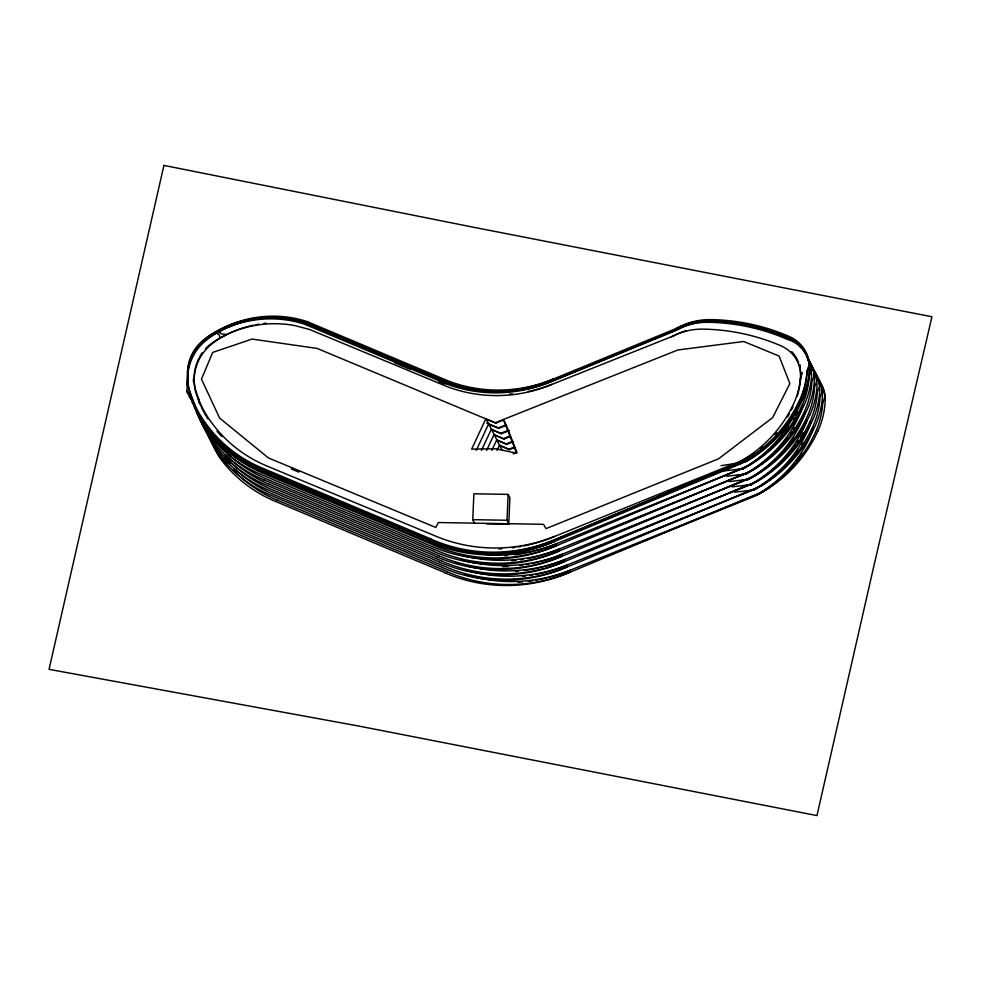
<?xml version="1.0" encoding="UTF-8"?>
<svg xmlns="http://www.w3.org/2000/svg" width="981" height="981" viewBox="0 0 981 981"><rect width="100%" height="100%" fill="white"/><g stroke="black" fill="none" stroke-linecap="round" stroke-linejoin="round"><path stroke-width="1.47" d="M191.749 398.789L191.749 401.707L194.079 405.435M194.459 404.098L194.446 407.017L196.789 410.745M474.522 523.143L472.756 519.672L473.884 493.799L508.133 494.375L509.899 497.845L508.771 523.719M486.711 523.879L509.041 524.246L507.005 520.249L508.133 494.375M797.161 396.263A77.891 75.476 -27 0 0 800.435 379.635L800.594 377.219A34.225 33.158 -27 0 0 799.601 367.458L798.62 364.331A34.225 33.158 -27 0 0 780.986 345.827A206.721 200.308 -27 0 0 703.144 329.125A63.238 61.276 -27 0 0 671.458 336.802M186.93 384.932L187.629 377.648A43.005 41.864 -24.5 0 1 199.879 344.834L202.846 342.111A75.157 72.827 -27 0 1 214.165 334.153L221.24 330.401A109.529 106.132 -27 0 1 305.741 324.588M799.601 367.458L799.969 364.589M802.041 372.67L800.435 377.992A77.891 75.476 -27 0 1 793.641 403.706A125.862 121.963 -27 0 1 740.655 461.168M800.435 379.635L801.244 376.974M822.74 402.737L825.021 396.815L824.641 394.019A32.9 31.907 -20.7 0 0 820.03 382.578M193.232 379.843L194.14 377.55M193.232 381.486L194.14 379.193M801.722 372.792L800.594 375.576A34.225 33.158 -27 0 0 799.601 365.815M800.594 377.219L801.722 374.448M292.068 467.778L291.48 469.077L298.776 472.106L299.364 470.806M476.226 450.438L488.673 423.853M481.426 450.426L491.383 429.151L501.328 433.712L509.102 430.61M486.613 450.414L494.081 434.46L504.038 439.022L510.512 436.435M491.812 450.402L496.791 439.77L506.748 444.319L513.222 441.744M496.999 450.402L499.488 445.08L509.446 449.629L514.633 447.569M205.434 348.635A46.634 45.187 -27 0 1 208.769 345.606A72.484 70.24 -27 0 1 219.805 338.04L226.709 334.484A109.161 105.776 -27 0 1 294.582 325.545L309.395 329.408L447.508 386.772A140.136 135.795 -27 0 0 549.532 385.374L673.849 335.76A63.238 61.276 -27 0 1 686.565 330.597M747.755 459.059L554.768 539.697A154.973 150.167 -27 0 1 431.53 539.354M552.377 540.739L745.364 460.089A132.472 128.364 -27 0 0 799.748 399.77A83.434 80.847 -27 0 0 807.093 370.389L809.362 364.429L808.982 361.646A33.011 32.005 -23.8 0 0 805.941 352.866L802.532 347.715L798.166 343.375A31.404 30.448 -23.8 0 0 787.265 337.709A205.863 199.474 -27 0 0 707.853 320.664A63.912 61.938 -27 0 0 675.468 328.868M747.755 460.702L552.377 542.383A154.973 150.167 -27 0 1 429.138 542.039L258.984 470.353M554.498 546.54L749.889 464.896A132.472 128.364 -27 0 0 804.273 404.577M559.906 557.159L755.296 475.515M760.704 486.122L565.314 567.766A154.973 150.167 -27 0 1 442.075 567.435M568.024 573.076L763.414 491.432M705.278 477.257L708.098 476.092M710.931 474.939L740.655 462.811A125.862 121.963 -27 0 0 746.345 459.378M594.756 528.759L598.999 527.03M604.664 524.712L607.484 523.56M615.982 520.089L743.365 468.121A125.862 121.963 -27 0 0 795.787 411.848M603.119 531.751L607.362 530.022M610.194 528.869L614.437 527.14M617.27 525.975L631.421 520.2M634.253 519.047L746.063 473.431A125.862 121.963 -27 0 0 799.049 415.969A77.891 75.476 -27 0 0 802.568 406.87M597.331 540.531L601.574 538.79M604.406 537.637L608.649 535.908M611.482 534.755L615.725 533.026M621.39 530.709L625.633 528.98M628.465 527.827L748.773 478.74A125.862 121.963 -27 0 0 801.747 421.278A77.891 75.476 -27 0 0 805.266 412.179M598.618 546.417L602.861 544.676M619.845 537.747L641.083 529.09M643.904 527.937L751.471 484.05A125.862 121.963 -27 0 0 804.457 426.576A77.891 75.476 -27 0 0 807.204 419.794M614.057 546.527L618.312 544.786M621.132 543.633L628.22 540.752M631.041 539.599L635.296 537.858M638.128 536.705L754.181 489.36A125.862 121.963 -27 0 0 807.155 431.885A77.891 75.476 -27 0 0 810.686 422.799M667.926 492.168L743.046 461.769M658.447 496.079L661.28 494.927M668.368 492.057L740.925 463.339A125.862 121.963 -27 0 0 744.358 461.315M685.645 485.705L689.901 483.989M695.566 481.696L699.821 479.979M702.654 478.826L706.909 477.109M709.741 475.957L716.829 473.1M719.662 471.947L740.925 463.339L736.473 463.952M601.243 558.275L605.498 556.558M608.33 555.405L615.418 552.536M618.251 551.396L622.506 549.679M625.338 548.526L757.148 495.197A125.862 121.963 -27 0 0 777.737 480.641M495.65 422.566L677.859 349.972L743.684 341.486L779.073 356.054L789.877 383.608L772.636 417.612L718.558 458.814L545.988 528.636L543.511 524.308L438.335 522.53L435.785 527.471L268.463 457.968L219.621 418.078L201.473 379.156L212.681 352.412L252.068 339.083L317.108 348.414L495.92 423.093L503.694 420.003M486.686 423.019L498.36 427.875L506.135 424.773L516.582 451.493M488.943 424.381L498.63 428.403L506.404 425.3M501.058 433.173L508.832 430.083M503.768 438.482L510.243 435.907M506.466 443.792L512.953 441.217M509.176 449.102L514.363 447.042M513.173 453.896L517.061 452.351M737.97 463.89L740.925 463.339M737.712 469.74L743.635 468.648A125.862 121.963 -27 0 0 770.073 448.709M737.467 475.589L746.333 473.958A125.862 121.963 -27 0 0 767.927 458.544M741.648 480.629L749.043 479.268A125.862 121.963 -27 0 0 775.481 459.329M745.83 485.669L751.74 484.577A125.862 121.963 -27 0 0 777.234 465.558M747.056 491.248L754.45 489.887A125.862 121.963 -27 0 0 760.14 486.441M721.109 465.644L740.655 462.811M723.806 470.954L743.635 468.648L740.667 469.065M726.516 476.263L746.333 473.958L741.881 474.571M729.214 481.573L749.043 479.268L744.591 479.881M731.924 486.883L751.74 484.577L745.805 485.399M734.622 492.192L754.45 489.887L749.999 490.5M729.055 464.982L732.022 464.565M472.756 519.672L507.005 520.249M226.709 334.484L221.522 333.945L218.751 331.946L223.619 329.358A109.529 106.132 -27 0 1 308.132 323.546L448.808 382.811M413.246 368.868L417.477 370.622M434.387 377.648L438.617 379.402M441.425 380.567L445.656 382.32M394.926 362.896L410.426 369.334M439.047 381.609L444.687 383.951M486.245 419.071L495.92 423.093M491.653 429.69L501.328 433.712M494.35 435L504.038 439.022M497.06 440.31L506.748 444.319M499.758 445.607L509.446 449.629M308.095 321.976L448.808 381.168A140.357 136.003 -27 0 0 553.002 379.12M305.716 323.019L446.416 382.198M305.716 324.662L446.416 383.853M431.579 539.256L261.363 467.667A137.303 133.048 -27 0 1 206.206 423.976A109.897 106.5 -27 0 1 192.816 400.04L189.308 389.555A49.504 47.971 -27 0 1 187.629 375.993A43.005 41.864 -24.5 0 1 199.879 343.191L202.846 340.468A75.157 72.827 -27 0 1 214.165 332.51L221.228 328.758A109.529 106.132 -27 0 1 305.741 322.933M431.579 540.899L261.363 469.31A137.303 133.048 -27 0 1 206.206 425.619A109.897 106.5 -27 0 1 192.816 401.683L189.308 391.211A49.504 47.971 -27 0 1 187.629 377.648A49.761 48.216 -27 0 1 201.804 344.233L205.225 341.069A75.157 72.827 -27 0 1 216.556 333.111L219.376 335.061L219.805 338.04M258.984 468.697L429.188 540.286M433.712 545.093L263.509 473.504A137.303 133.048 -27 0 1 223.95 447.655M263.803 479.819L434.007 551.408M268.917 484.124L439.12 555.712M436.717 556.705L266.513 485.117A137.303 133.048 -27 0 1 211.344 441.425A120.185 115.893 -9.5 0 1 203.901 426.71M441.83 561.022L271.614 489.433A137.303 133.048 -27 0 1 224.833 456.128M439.427 562.015L269.211 490.426A137.303 133.048 -27 0 1 214.054 446.735M442.124 567.325L271.921 495.736A137.303 133.048 -27 0 1 216.752 452.045A120.185 115.893 -9.5 0 1 208.745 435.932M277.034 500.04L447.238 571.629M444.834 572.634L274.631 501.046A137.303 133.048 -27 0 1 219.462 457.354A120.185 115.893 -9.5 0 1 212.019 442.627M218.432 332.767L216.556 331.468A75.157 72.827 -27 0 0 205.225 339.426L201.804 342.602A49.761 48.216 -27 0 0 187.641 375.993L186.917 392.241L192.276 400.199L193.723 404.871A120.455 116.531 -17.9 0 0 203.79 426.674M220.602 331.639L218.751 330.303L223.619 327.715A109.529 106.132 -27 0 1 308.132 321.903M808.847 361.731L810.294 363.46M807.976 359.696L809.202 361.351A32.9 31.907 -20.7 0 1 813.825 372.792L814.205 375.576L811.925 381.499A83.434 80.847 -27 0 1 804.641 410.916A132.472 128.364 -27 0 1 750.22 471.26M806.774 355.637L811.912 366.661A32.9 31.907 -20.7 0 1 816.523 378.102L816.903 380.886L814.622 386.808A83.434 80.847 -27 0 1 807.351 416.226A132.472 128.364 -27 0 1 752.93 476.57M815.481 374.791L817.32 377.28A32.9 31.907 -20.7 0 1 821.931 388.721L822.311 391.505L820.03 397.428A83.434 80.847 -27 0 1 812.759 426.833M193.907 403.731L189.039 396.398M807.584 358.151C812.378 364.515 814.745 372.559 814.328 380.505A83.434 80.847 -27 0 1 807.044 409.911A132.472 128.364 -27 0 1 752.635 470.267L557.208 551.849A154.973 150.167 -27 0 1 433.97 551.506M810.919 364.392L816.069 375.613L817.026 385.815A83.434 80.847 -27 0 1 809.754 415.221M812.991 368.77C817.786 375.122 820.153 383.179 819.736 391.112A83.434 80.847 -27 0 1 812.464 420.53M815.702 374.068C820.496 380.432 822.863 388.488 822.434 396.422A83.434 80.847 -27 0 1 815.162 425.84A132.472 128.364 -27 0 1 760.741 486.184M818.399 379.377C823.194 385.741 825.561 393.798 825.144 401.732A83.434 80.847 -27 0 1 817.872 431.15M186.917 390.597L192.276 398.556L193.723 403.228A120.455 116.531 -17.9 0 0 203.79 425.031M757.148 495.197L756.878 494.657A125.862 121.963 -27 0 0 809.865 437.195A77.891 75.476 -27 0 0 813.384 428.108M505.522 423.584L503.425 419.463L516.631 453.21L496.165 448.82L471.653 449.114L485.975 418.544L502.198 450.389M199.339 402.541L195.844 392.498A46.634 45.187 -27 0 1 194.115 379.5L194.41 375.11A46.634 45.187 -27 0 1 211.148 344.564A72.484 70.24 -27 0 1 222.196 336.998L229.088 333.442A109.161 105.776 -27 0 1 249.763 326.035M810.662 364.993L811.618 375.196A83.434 80.847 -27 0 1 804.346 404.601M809.497 367.556C809.141 359.635 805.977 351.885 800.582 346.06A34.445 33.379 -27 0 0 789.644 338.31A205.863 199.474 -27 0 0 710.244 321.265A63.912 61.938 -27 0 0 677.846 329.469L553.014 380.824A140.357 136.003 -27 0 1 448.771 382.897M198.567 398.875L198.836 402.835M540.543 561.537A154.765 149.97 -27 0 0 560.261 555.013L751.176 477.735A125.862 121.963 -27 0 0 785.744 449.077M539.096 561.892A154.765 149.97 -27 0 1 531.861 563.523M528.955 564.087A154.765 149.97 -27 0 1 526.037 564.578M523.106 565.031A154.765 149.97 -27 0 1 520.175 565.424M508.391 566.429A154.765 149.97 -27 0 1 502.48 566.601M510.046 568.465A1.288 1.251 -27 0 1 508.023 568.563M506.834 563.572A1.288 1.251 -27 0 1 505.853 563.621M544.676 566.466A154.765 149.97 -27 0 0 562.971 560.323L753.874 483.044A125.862 121.963 -27 0 0 792.599 449.237M543.241 566.834A154.765 149.97 -27 0 1 524.345 570.537M518.459 571.212A154.765 149.97 -27 0 1 515.515 571.469M512.916 573.48A1.288 1.251 -27 0 1 512.523 574.008M780.901 469.948A125.862 121.963 -27 0 1 778.007 472.683M776.032 474.461A125.862 121.963 -27 0 1 761.256 485.73M535.822 574.425A154.765 149.97 -27 0 0 565.669 565.632L756.584 488.354A125.862 121.963 -27 0 0 798.424 450.279M532.904 574.952A154.765 149.97 -27 0 1 529.985 575.43M525.583 576.031A154.765 149.97 -27 0 1 522.64 576.374M515.221 579.317A1.288 1.251 -27 0 1 513.431 579.182M771.826 454.951A125.862 121.963 -27 0 1 768.908 457.661M527.704 558.508A154.765 149.97 -27 0 0 557.551 549.703L748.466 472.425A125.862 121.963 -27 0 0 787.988 437.563M523.327 559.28A154.765 149.97 -27 0 1 520.396 559.722M515.994 560.286A154.765 149.97 -27 0 1 511.579 560.727M504.639 557.846A1.288 1.251 -27 0 1 502.431 557.674M797.332 408.427A77.891 75.476 -27 0 1 796.339 410.659M535.135 550.917A154.765 149.97 -27 0 0 554.854 544.394L745.768 467.115A125.862 121.963 -27 0 0 782.85 435.392M533.689 551.285A154.765 149.97 -27 0 1 526.454 552.904M525.007 553.198A154.765 149.97 -27 0 1 514.767 554.805M507.398 555.54A154.765 149.97 -27 0 1 504.455 555.736M793.077 406.539A125.862 121.963 -27 0 1 791.336 410.07M789.472 413.553A125.862 121.963 -27 0 1 787.498 416.986M751.851 455.65A125.862 121.963 -27 0 1 749.668 457.171M785.474 473.382A125.862 121.963 -27 0 1 783.598 475.258M548.649 577.453A154.765 149.97 -27 0 0 568.379 570.93L759.282 493.664A125.862 121.963 -27 0 0 794.708 463.988M547.214 577.821A154.765 149.97 -27 0 1 539.979 579.452M538.532 579.734A154.765 149.97 -27 0 1 535.614 580.262M532.683 580.74A154.765 149.97 -27 0 1 528.281 581.341M522.395 581.966A154.765 149.97 -27 0 1 517.98 582.273M791.728 351.652A34.225 33.158 -27 0 1 798.62 362.688M446.392 382.283A140.357 136.003 -27 0 0 550.611 380.162L677.846 327.813A63.912 61.938 -27 0 1 710.244 319.61A205.863 199.474 -27 0 1 789.644 336.667A34.445 33.379 -27 0 1 800.57 344.417C807.228 351.48 810.196 361.413 809.484 371.002A83.434 80.847 -27 0 1 802.213 400.407M552.352 540.678A154.973 150.167 -27 0 1 429.138 540.396M258.959 468.746A137.303 133.048 -27 0 1 203.815 425.006M523.756 545.951A154.765 149.97 -27 0 0 552.144 537.441L743.046 460.126A125.862 121.963 -27 0 0 747.608 457.404M520.837 546.515A154.765 149.97 -27 0 1 517.919 547.018M514.988 547.459A154.765 149.97 -27 0 1 512.057 547.852M501.745 548.784A154.765 149.97 -27 0 1 498.789 548.931M802.139 398.727A132.472 128.364 -27 0 1 747.792 459.108M809.484 369.359A83.434 80.847 -27 0 1 802.213 398.764M776.756 432.474A125.862 121.963 -27 0 1 774.99 434.46M762.617 446.441A125.862 121.963 -27 0 1 760.569 448.133M754.23 452.964A125.862 121.963 -27 0 1 748.736 456.692M554.535 536.399A154.765 149.97 -27 0 1 433.909 535.381L266.844 465.987A135.93 131.724 -27 0 1 212.546 423.902A106.058 102.772 -27 0 1 199.339 400.898L195.844 390.855A46.634 45.187 -27 0 1 194.115 377.857L194.41 373.454A46.634 45.187 -27 0 1 199.082 357.967M199.768 356.655A46.634 45.187 -27 0 1 202.098 352.841M822.74 402.737A83.434 80.847 -27 0 1 815.469 432.143A132.472 128.364 -27 0 1 761.048 492.499M567.999 573.014A154.973 150.167 -27 0 1 444.785 572.732M817.798 431.113A132.472 128.364 -27 0 1 763.451 491.493M802.617 453.406A125.862 121.963 -27 0 1 797.197 460.898M277.01 500.089A137.303 133.048 -27 0 1 233.27 470.009M227.334 463.375A137.303 133.048 -27 0 1 225.458 461.082M570.402 572.021A154.973 150.167 -27 0 1 447.189 571.739M570.783 569.936A154.765 149.97 -27 0 1 465.202 574.51M745.401 461.793A132.472 128.364 -27 0 0 799.748 401.413A83.434 80.847 -27 0 0 807.093 372.032L809.362 366.072L808.982 363.289A33.011 32.005 -23.8 0 0 805.941 354.509L802.532 349.359L798.166 345.018A31.404 30.448 -23.8 0 0 787.265 339.352A205.863 199.474 -27 0 0 707.853 322.308A63.912 61.938 -27 0 0 675.468 330.511L550.635 381.854A140.357 136.003 -27 0 1 446.392 383.927M258.959 470.39A137.303 133.048 -27 0 1 203.815 426.649M802.139 400.383A132.472 128.364 -27 0 1 747.792 460.751M551.911 384.331A140.136 135.795 -27 0 1 528.207 391.493M512.389 393.896A140.136 135.795 -27 0 1 509.495 394.154M554.743 541.279A154.973 150.167 -27 0 1 431.53 540.997M207.947 419.034A106.058 102.772 -27 0 1 206.525 416.778M205.838 415.637A106.058 102.772 -27 0 1 204.514 413.332M203.876 412.167A106.058 102.772 -27 0 1 201.485 407.422M200.921 406.208A106.058 102.772 -27 0 1 199.854 403.78M251.013 325.729A109.161 105.776 -27 0 1 253.539 325.152M256.066 324.637A109.161 105.776 -27 0 1 258.604 324.184M263.717 323.448A109.161 105.776 -27 0 1 266.28 323.178M221.816 436.582A135.93 131.724 -27 0 1 217.034 431.199M808.074 358.703A32.9 31.907 -20.7 0 1 811.115 367.483L811.495 370.266L809.215 376.189A83.434 80.847 -27 0 1 801.943 405.607M801.869 405.57A132.472 128.364 -27 0 1 747.522 465.95M554.473 546.478A154.973 150.167 -27 0 1 431.26 546.196L261.105 474.51A137.303 133.048 -27 0 1 205.936 430.806M205.9 430.843A120.185 115.893 -9.5 0 1 195.857 409.052M797.614 412.032A125.862 121.963 -27 0 1 795.836 415.552M794.585 417.869A125.862 121.963 -27 0 1 793.286 420.15M789.092 426.858A125.862 121.963 -27 0 1 785.278 432.253M556.877 545.473A154.973 150.167 -27 0 1 433.663 545.191M557.257 543.4A154.765 149.97 -27 0 1 478.887 553.836M474.522 553.235A154.765 149.97 -27 0 1 471.616 552.769M263.791 479.856A137.303 133.048 -27 0 1 208.646 436.116A120.185 115.893 -9.5 0 1 199.045 415.785M794.635 427.728A125.862 121.963 -27 0 1 793.237 429.96M791.79 432.167A125.862 121.963 -27 0 1 790.306 434.35M226.66 452.964A137.303 133.048 -27 0 0 266.194 478.851L436.422 550.402A154.973 150.167 -27 0 0 559.587 550.782M225.581 451.934A137.303 133.048 -27 0 1 218.444 444.405M559.967 548.698A154.765 149.97 -27 0 1 460.003 554.915M812.685 426.809A132.472 128.364 -27 0 1 758.338 487.189M803.427 442.517A125.862 121.963 -27 0 1 802.053 444.773M234.766 468.881A137.303 133.048 -27 0 0 274.3 494.78L444.528 566.331A154.973 150.167 -27 0 0 567.705 566.711M229.542 463.621A137.303 133.048 -27 0 1 224.637 458.066M568.073 564.627A154.765 149.97 -27 0 1 466.711 570.452M814.622 371.971A32.9 31.907 -20.7 0 1 819.233 383.412L819.613 386.195L817.332 392.118A83.434 80.847 -27 0 1 810.061 421.523M809.987 421.499A132.472 128.364 -27 0 1 755.64 481.879M439.378 562.125A154.973 150.167 -27 0 0 562.591 562.407L758.006 480.825A132.472 128.364 -27 0 0 812.391 420.493M214.017 446.76A120.185 115.893 -9.5 0 1 206.035 430.622M803.329 432.633A125.862 121.963 -27 0 1 800.729 437.219M798.644 440.579A125.862 121.963 -27 0 1 797.21 442.787M795.714 444.969A125.862 121.963 -27 0 1 794.181 447.115M564.995 561.402A154.973 150.167 -27 0 1 441.781 561.12M565.375 559.317A154.765 149.97 -27 0 1 465.411 565.534M459.795 563.891A154.765 149.97 -27 0 1 455.625 562.518M559.881 557.098A154.973 150.167 -27 0 1 436.668 556.816M203.337 425.313A120.185 115.893 -9.5 0 1 201.264 419.672M809.681 415.196A132.472 128.364 -27 0 1 755.333 475.564M794.5 437.477A125.862 121.963 -27 0 1 786.59 448.059M268.892 484.16A137.303 133.048 -27 0 1 226.194 455.147M562.285 556.092A154.973 150.167 -27 0 1 439.071 555.81M562.665 554.007A154.765 149.97 -27 0 1 461.291 559.832M163.925 165.397L49.05 669.349L358.445 726.001L816.965 815.603L873.813 566.209L931.95 316.753L472.192 226.991L163.925 165.397"/></g></svg>
